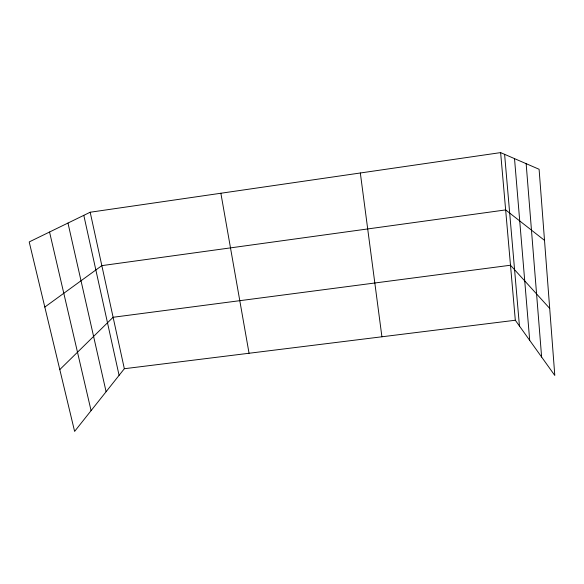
<?xml version="1.0" encoding="UTF-8"?>
<svg xmlns="http://www.w3.org/2000/svg" width="584" height="584" viewBox="0 0 584 584"><rect width="100%" height="100%" fill="white"/><g stroke="black" fill="none" stroke-linecap="round" stroke-linejoin="round"><path stroke-width="0.88" d="M515.314 320.244L124.341 368.723L74.613 431.394L29.2 241.929L90.184 212.233L500.627 152.607L539.098 169.272L554.8 375.461L515.314 320.244L500.627 152.607M59.794 369.584L113.113 317.273L510.496 265.231L549.69 308.381M44.815 307.075L101.842 265.632L505.649 209.911L544.507 240.36M49.552 232.023L91.082 410.64M67.978 223.052L106.098 391.711M83.804 215.343L119.085 375.344M90.184 212.233L124.341 368.723M220.869 193.253L249.054 353.254M360.328 172.988L381.914 336.786M504.605 154.329L519.446 326.025M514.519 158.629L529.695 340.355M526.148 163.666L541.624 357.036"/></g></svg>
